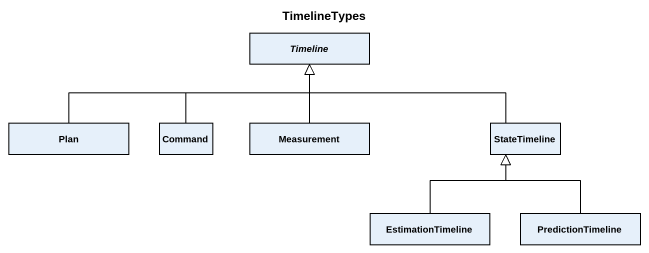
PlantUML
@startuml
title TimelineTypes
hide circle
hide empty members
abstract class Timeline
class Plan
class Command
class Measurement
class StateTimeline
class EstimationTimeline
class PredictionTimeline
Plan -right-|> Timeline
Command -up-|> Timeline
Measurement -up-|> Timeline
StateTimeline -left-|> Timeline
EstimationTimeline -up-|> StateTimeline
PredictionTimeline -up-|> StateTimeline
@enduml
